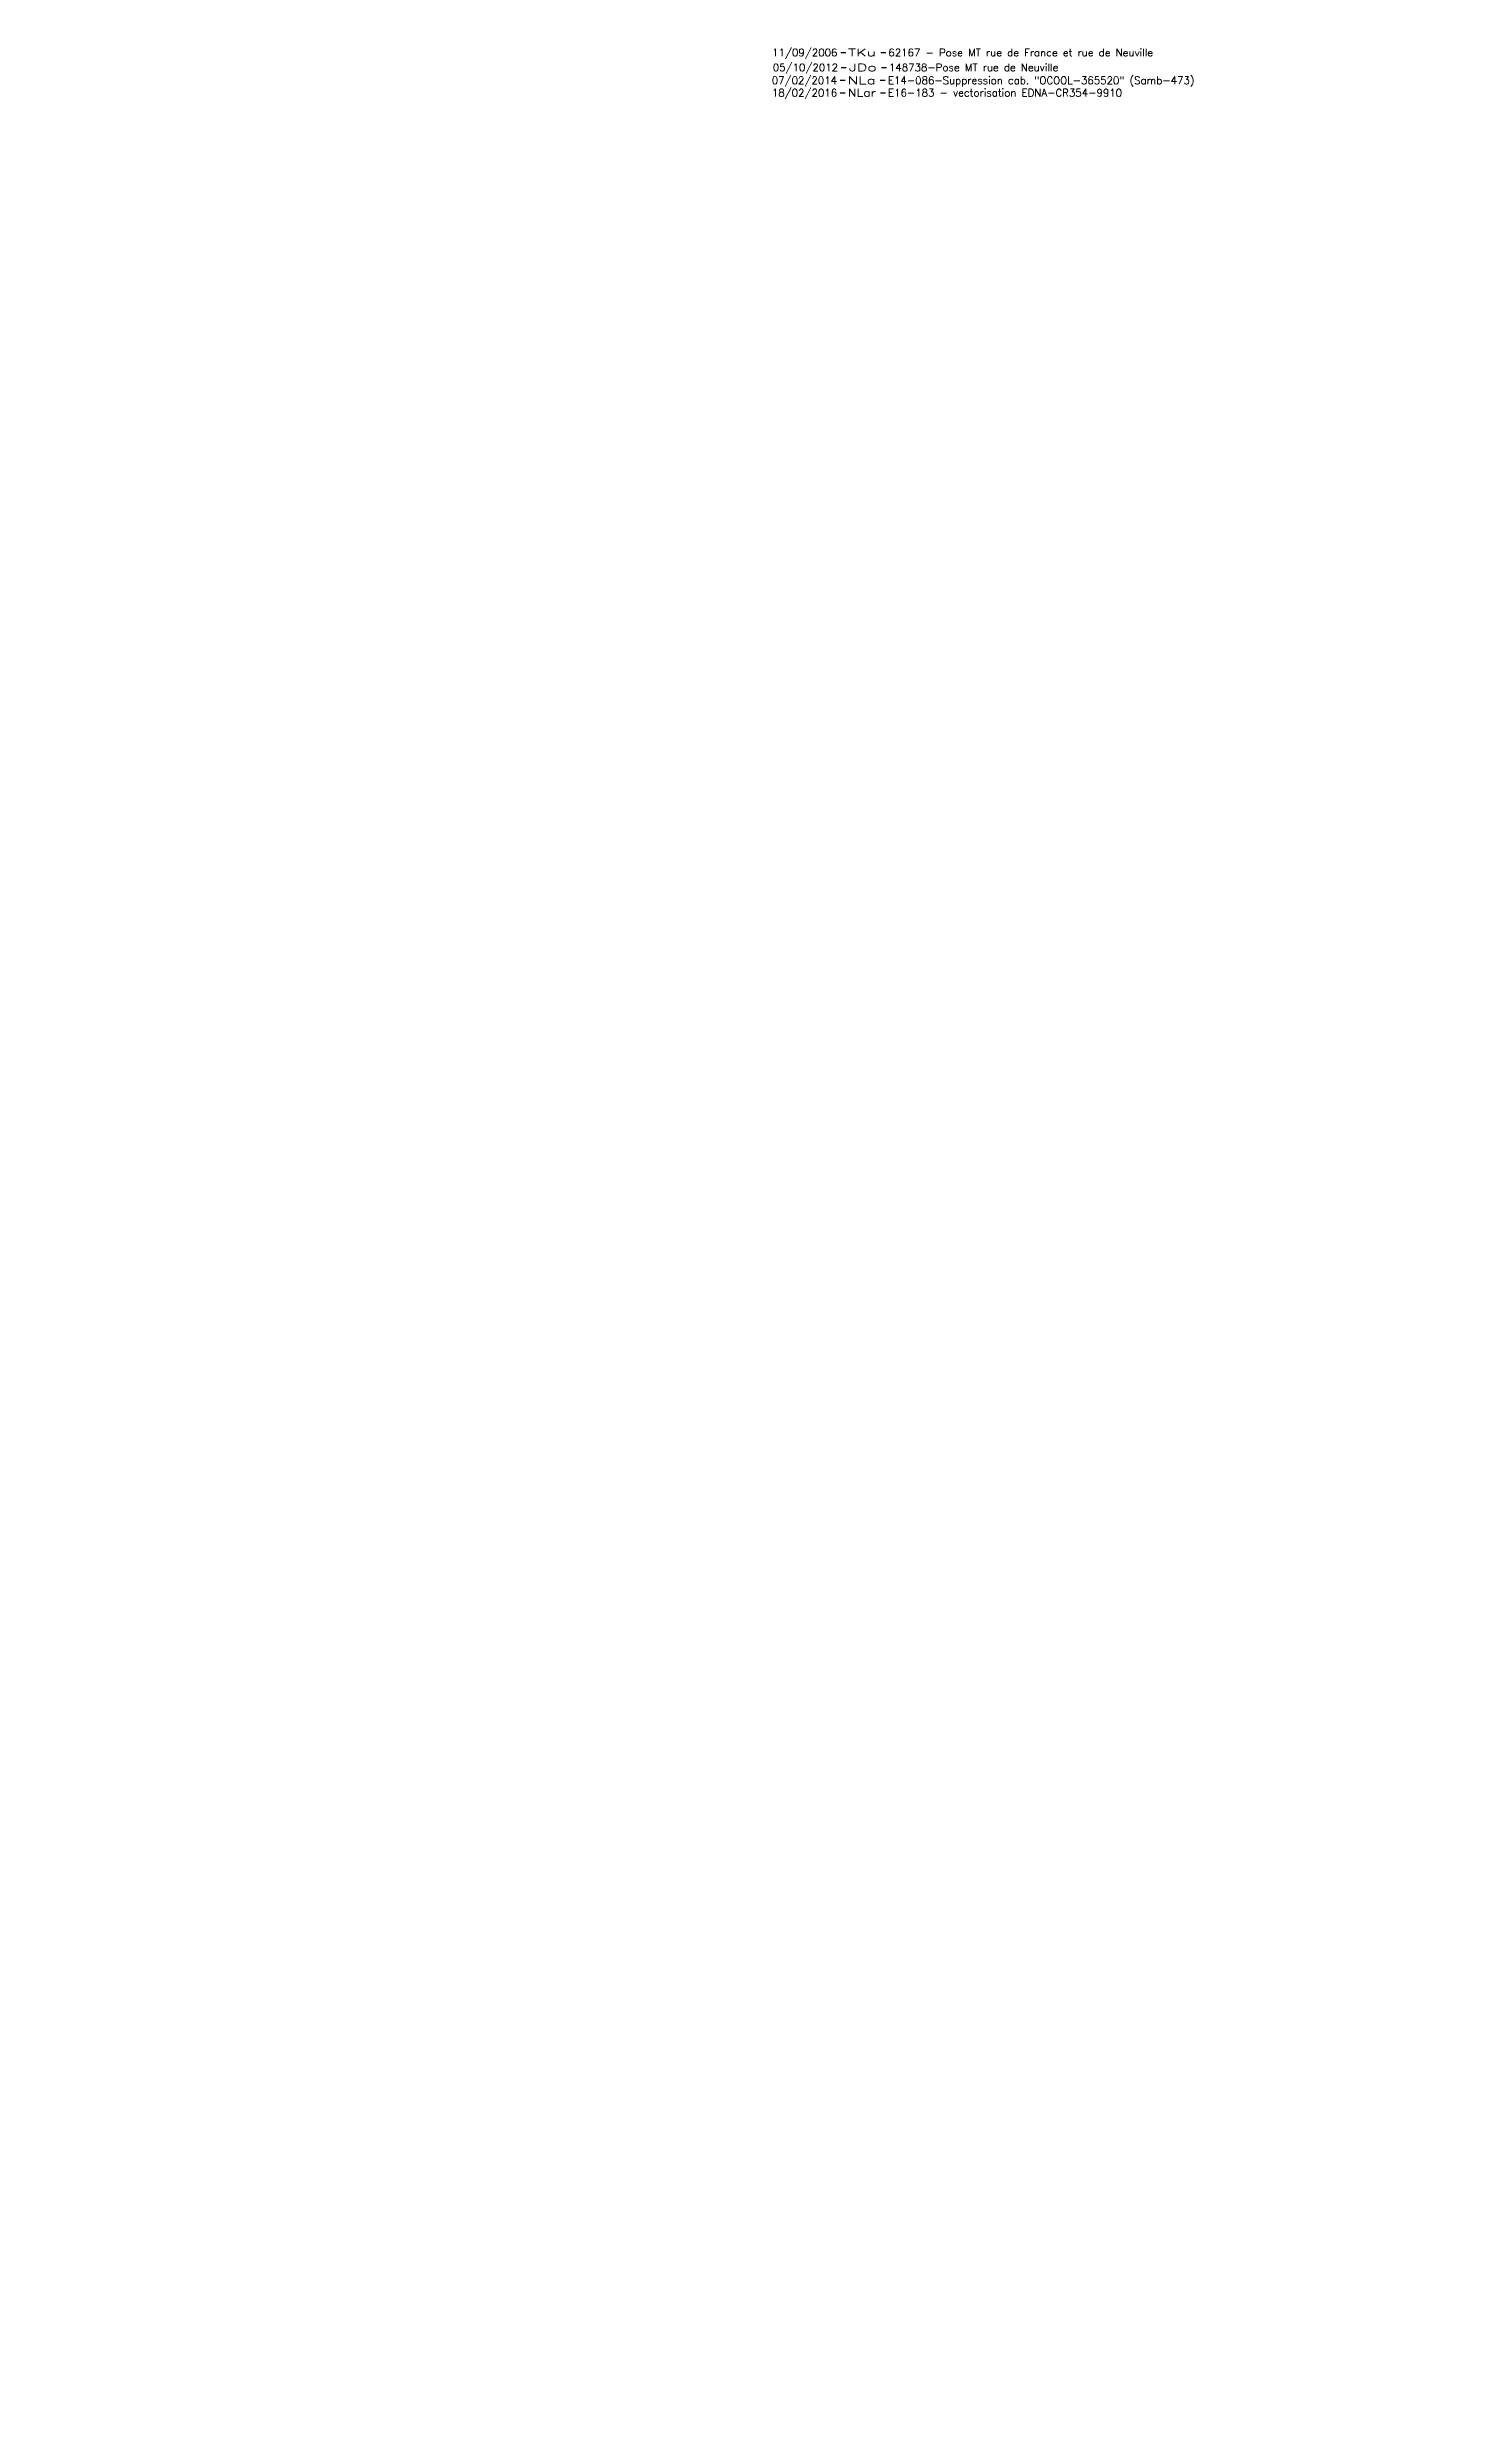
# Model space of a CAD drawing. Header units: millimetres. Extents: x 161438 to 162003, y 98011 to 98991.
# Drawn here: x 161438.1 to 161579.4, y 98248.8 to 98486.7 of the extents above; entities that cross this region are included whole.
import ezdxf
from ezdxf.enums import TextEntityAlignment as Align

# ---------------------------------------------------------------- set-up
doc = ezdxf.new("R2010")
doc.units = ezdxf.units.MM
doc.header["$PDMODE"] = 34
doc.layers.get('0').update_dxf_attribs({"linetype": 'CONTINUOUS'})
doc.layers.get('Defpoints').update_dxf_attribs({"linetype": 'CONTINUOUS'})
doc.layers.add('M_120', color=5, linetype='M_ST_13')
doc.layers.add('M_910', color=7, linetype='CONTINUOUS', plot=False)
doc.styles.get("Standard").update_dxf_attribs({"font": 'romans.shx', "width": 0.85})
doc.linetypes.add('M_ST_13', pattern='A,5,-0.3,["oo",Standard,S=1.5,R=0,X=0,Y=-0.5],-3', length=8.3)
doc.dimstyles.get("Standard").update_dxf_attribs({"dimtxt": 1.5, "dimasz": 1.2, "dimexe": 0.625, "dimexo": 0.625, "dimgap": 0.25, "dimtad": 1, "dimdec": 1, "dimzin": 0, "dimdsep": 46, "dimtxsty": 'Standard', "dimcen": -0.5, "dimadec": 0, "dimazin": 0, "dimtfac": 1, "dimtdec": 1, "dimtmove": 0, "dimatfit": 3, "dimfxl": 0, "dimtolj": 1, "dimtzin": 0, "dimarcsym": 0})

# ---------------------------------------------------------------- blocks, each defined once
blk = doc.blocks.new('*D13')
at = {"layer": 'Defpoints', "color": 0, "linetype": 'Continuous', "transparency": 16777216}
for p in [(161878.2, 98377.45), (161858.23, 98375.55), (161848.64, 98372.33), (161879.22, 98371.54), (161849.66, 98366.42)]:
    blk.add_point(p, dxfattribs=at)
at = {"layer": 'M_120', "color": 0, "linetype": 'Continuous', "lineweight": -2, "transparency": 16777216}
for p, q in [((161878.12, 98377.91), (161877.86, 98379.42)), ((161848.56, 98372.79), (161848.3, 98374.3))]:
    blk.add_line(p, q, dxfattribs=at)
blk.add_arc((-95854829778.48, 554019213723.25), 562250264199.43, 279.815993866964, 279.815993869837, dxfattribs=at)
at = {"layer": 'M_120', "color": 0, "linetype": 'Continuous', "transparency": 16777216}
for points in [[(161877.03, 98378.95), (161877.08, 98378.65), (161877.94, 98378.96)], [(161849.29, 98373.85), (161849.24, 98374.14), (161848.38, 98373.84)]]:
    blk.add_solid(points, dxfattribs=at)
at = {"layer": 'M_120', "color": 0, "linetype": 'Continuous', "transparency": 16777216, "insert": (161863.89, 98377.29), "char_height": 1.125, "attachment_point": 5, "rotation": 9.816}
blk.add_mtext('\\A1;30.0', dxfattribs=at)
blk = doc.blocks.new('*D15')
at = {"layer": 'Defpoints', "color": 0, "linetype": 'Continuous', "transparency": 16777216}
for p in [(161936.93, 98389.85), (161926.87, 98386.49), (161933.61, 98388.49), (161927.6, 98381.94), (161938.02, 98383.11)]:
    blk.add_point(p, dxfattribs=at)
at = {"layer": 'M_120', "color": 0, "linetype": 'Continuous', "lineweight": -2, "transparency": 16777216}
blk.add_line((161926.79, 98386.95), (161926.65, 98387.84), dxfattribs=at)
blk.add_arc((-87300231585.51, 541227400772.2), 548222903164.53, 279.162931790814, 279.16293179172, dxfattribs=at)
at = {"layer": 'M_120', "color": 0, "linetype": 'Continuous', "transparency": 16777216}
for points in [[(161936.15, 98389.05), (161936.19, 98388.75), (161937.06, 98389.05)], [(161927.63, 98387.37), (161927.59, 98387.67), (161926.72, 98387.38)]]:
    blk.add_solid(points, dxfattribs=at)
at = {"layer": 'M_120', "color": 0, "linetype": 'Continuous', "transparency": 16777216, "insert": (161931.77, 98388.95), "char_height": 1.125, "attachment_point": 5, "rotation": 9.1629}
blk.add_mtext('\\A1;11', dxfattribs=at)
blk = doc.blocks.new('GIS_MODF')
at = {"color": 0, "linetype": 'Continuous', "flags": 128}
for points in [[(-2.26, -0.01), (-1.76, -0.01)], [(1.76, -0.01), (2.26, -0.01)]]:
    blk.add_lwpolyline(points, dxfattribs=at)
at = {"color": 0, "linetype": 'Continuous'}
blk.add_attdef('DATE', text='', height=0.75, dxfattribs=at).set_placement((-2.58, -0.39), align=Align.RIGHT)
at = {"color": 0, "linetype": 'Continuous', "width": 3.590909}
blk.add_attdef('USER', text='', height=0.75, dxfattribs=at).set_placement((-1.52, -0.39), (1.31, -0.39), align=Align.FIT)
at = {"color": 0, "linetype": 'Continuous'}
blk.add_attdef('DESC', (2.53, -0.39), '', height=0.75, dxfattribs=at)

msp = doc.modelspace()

# ---------------------------------------------------------------- block references
at = {"layer": 'M_910'}
ref = msp.add_blockref('GIS_MODF', (161520.05, 98486.17), dxfattribs=at)
ref.add_attrib('DATE', '11/09/2006', dxfattribs={"layer": '0', "color": 0, "linetype": 'Continuous', "height": 0.75}).set_placement((161517.46, 98485.78), align=Align.RIGHT)
ref.add_attrib('USER', 'TKu', dxfattribs={"layer": '0', "color": 0, "linetype": 'Continuous', "height": 0.75, "width": 1.519231}).set_placement((161518.53, 98485.78), (161521.35, 98485.78), align=Align.FIT)
ref.add_attrib('DESC', '62167 - Pose MT rue de France et rue de Neuville', (161522.57, 98485.78), dxfattribs={"layer": '0', "color": 0, "linetype": 'Continuous', "height": 0.75})
ref = msp.add_blockref('GIS_MODF', (161520, 98483.38), dxfattribs=at)
ref.add_attrib('DATE', '07/02/2014', dxfattribs={"layer": '0', "color": 0, "linetype": 'Continuous', "height": 0.75}).set_placement((161517.42, 98482.99), align=Align.RIGHT)
ref.add_attrib('USER', 'NLa', dxfattribs={"layer": '0', "color": 0, "linetype": 'Continuous', "height": 0.75, "width": 1.462963}).set_placement((161518.49, 98482.99), (161521.31, 98482.99), align=Align.FIT)
ref.add_attrib('DESC', 'E14-086-Suppression cab. "OCOOL-365520" (Samb-473)', (161522.53, 98482.99), dxfattribs={"layer": '0', "color": 0, "linetype": 'Continuous', "height": 0.75})
ref = msp.add_blockref('GIS_MODF', (161520.11, 98484.67), dxfattribs=at)
ref.add_attrib('DATE', '05/10/2012', dxfattribs={"layer": '0', "color": 0, "linetype": 'Continuous', "height": 0.75}).set_placement((161517.52, 98484.29), align=Align.RIGHT)
ref.add_attrib('USER', 'JDo', dxfattribs={"layer": '0', "color": 0, "linetype": 'Continuous', "height": 0.75, "width": 1.490566}).set_placement((161518.59, 98484.29), (161521.41, 98484.29), align=Align.FIT)
ref.add_attrib('DESC', '148738-Pose MT rue de Neuville', (161522.63, 98484.29), dxfattribs={"layer": '0', "color": 0, "linetype": 'Continuous', "height": 0.75})
ref = msp.add_blockref('GIS_MODF', (161520.01, 98482.13), dxfattribs=at)
ref.add_attrib('DATE', '18/02/2016', dxfattribs={"layer": '0', "color": 0, "linetype": 'Continuous', "height": 0.75}).set_placement((161517.43, 98481.75), align=Align.RIGHT)
ref.add_attrib('USER', 'NLar', dxfattribs={"layer": '0', "color": 0, "linetype": 'Continuous', "height": 0.75, "width": 1.128571}).set_placement((161518.5, 98481.75), (161521.32, 98481.75), align=Align.FIT)
ref.add_attrib('DESC', 'E16-183 - vectorisation EDNA-CR354-9910', (161522.54, 98481.75), dxfattribs={"layer": '0', "color": 0, "linetype": 'Continuous', "height": 0.75})

# ---------------------------------------------------------------- dimensions: what is measured, and where the dimension line sits
at = {"layer": 'M_120', "linetype": 'Continuous'}
dim = msp.add_angular_dim_2l(base=(161933.61, 98388.49), line1=((161926.87, 98386.49), (161927.6, 98381.94)), line2=((161936.93, 98389.85), (161938.02, 98383.11)), text='11', dimstyle='Standard', override={"dimscale": 0.75}, dxfattribs=at)
dim.commit()
dim.dimension.update_dxf_attribs({"geometry": '*D15', "text_midpoint": (161931.77, 98388.95)})
dim = msp.add_angular_dim_2l(base=(161858.23, 98375.55), line1=((161878.2, 98377.45), (161879.22, 98371.54)), line2=((161848.64, 98372.33), (161849.66, 98366.42)), text='30.0', dimstyle='Standard', override={"dimscale": 0.75}, dxfattribs=at)
dim.commit()
dim.dimension.update_dxf_attribs({"geometry": '*D13', "text_midpoint": (161864.02, 98376.55), "dimtype": 162})

doc.saveas('drawing.dxf')
